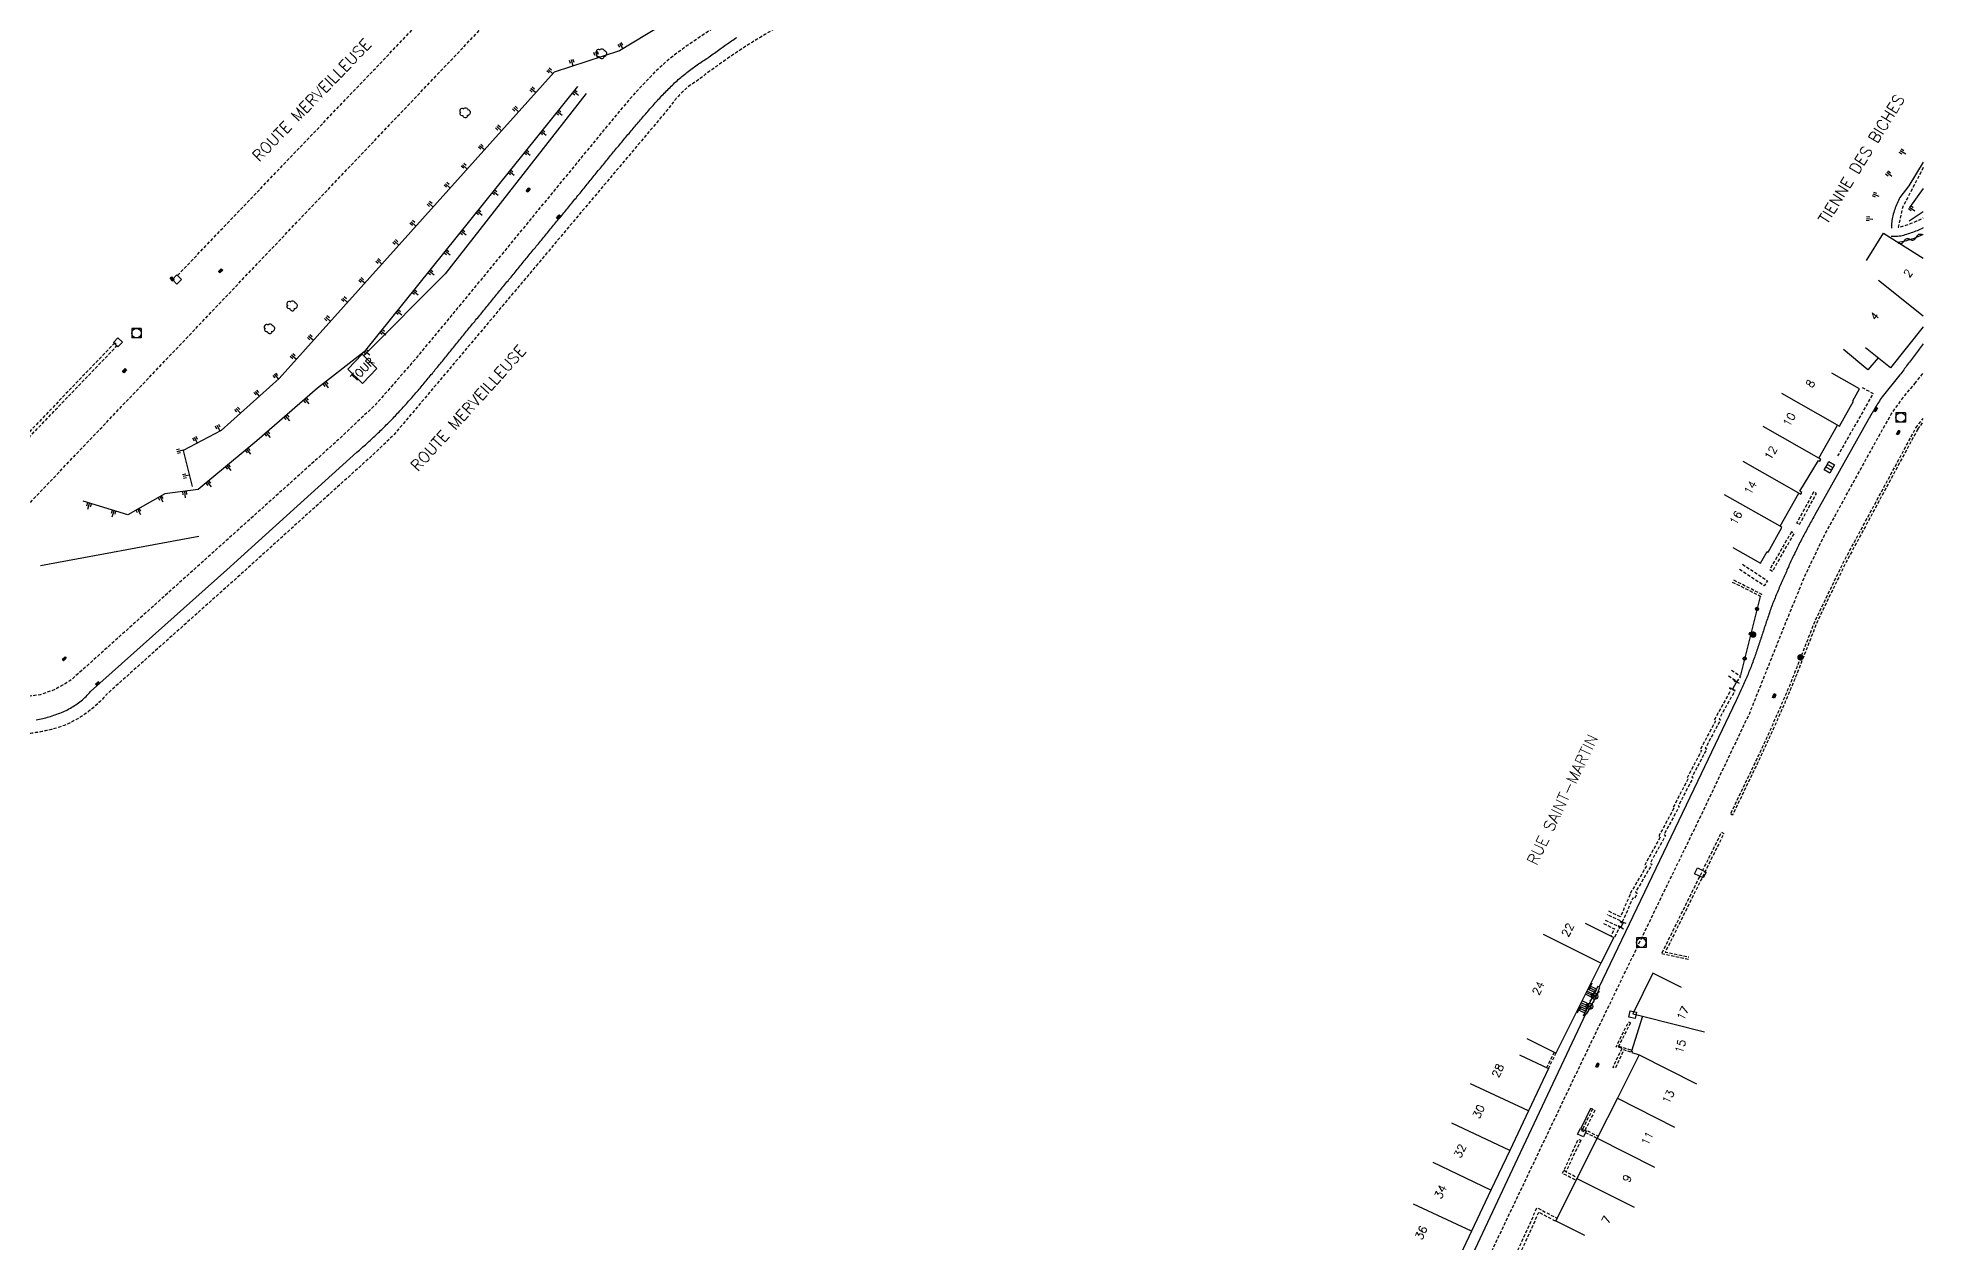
# Model space of a CAD drawing. Header units: millimetres. Extents: x 184000 to 185001, y 127000 to 128000.
# Drawn here: x 184705.5 to 185000, y 127231.1 to 127419.3 of the extents above; entities that cross this region are included whole.
import ezdxf
from ezdxf.enums import TextEntityAlignment as Align

# ---------------------------------------------------------------- set-up
doc = ezdxf.new("R2010")
doc.units = ezdxf.units.MM
doc.linetypes.add('DASHED', pattern=[0.75, 0.5, -0.25])
doc.layers.get('0').update_dxf_attribs({"linetype": 'CONTINUOUS'})
for name, color, linetype in [('W0001', 6, 'DASHED'), ('W0008', 7, 'CONTINUOUS'), ('W0017', 7, 'CONTINUOUS'), ('W0100', 7, 'CONTINUOUS'), ('W0105', 7, 'CONTINUOUS'), ('W0112', 1, 'DASHED'), ('W0211', 2, 'CONTINUOUS'), ('W0300', 7, 'CONTINUOUS'), ('W0310', 3, 'CONTINUOUS'), ('W0322', 7, 'CONTINUOUS'), ('W0400', 7, 'CONTINUOUS'), ('W0420', 7, 'CONTINUOUS'), ('W0454', 7, 'CONTINUOUS'), ('W0984', 7, 'CONTINUOUS'), ('W0989', 7, 'CONTINUOUS'), ('W0991', 7, 'CONTINUOUS'), ('W1102', 7, 'CONTINUOUS'), ('W1471', 7, 'CONTINUOUS'), ('W1473', 7, 'CONTINUOUS')]:
    doc.layers.add(name, color=color, linetype=linetype)
doc.styles.get("Standard").update_dxf_attribs({"font": 'romans.shx', "width": 0.85})

# ---------------------------------------------------------------- blocks, each defined once
blk = doc.blocks.new('t211o')
at = {"color": 0, "linetype": 'Continuous'}
for p, q in [((-0.29, 0.5), (-0.29, 0)), ((0, 1), (0, 0)), ((0.29, 0.5), (0.29, 0))]:
    blk.add_line(p, q, dxfattribs=at)
blk = doc.blocks.new('t310o')
at = {"color": 0, "linetype": 'Continuous'}
for centre, start, end in [((-0.5, 0.38), 216.8699, 323.1304), ((0.5, -0.37), 36.8699, 143.1303)]:
    blk.add_arc(centre, 0.625, start, end, dxfattribs=at)
blk = doc.blocks.new('t322o')
at = {"color": 0, "linetype": 'Continuous'}
for radius in [0.25, 0.15]:
    blk.add_circle((0, 0), radius, dxfattribs=at)
blk = doc.blocks.new('T300')
for p, q in [((-0.8, 0.51), (-0.86, 0.34)), ((-0.86, 0.34), (-0.86, 0.17)), ((-0.86, 0.17), (-0.74, 0.06)), ((-0.69, 0.63), (-0.8, 0.51)), ((-0.8, -0.06), (-0.74, 0.06)), ((-0.74, 0.06), (-0.69, 0.11)), ((-0.57, 0.69), (-0.69, 0.63)), ((-0.46, 0.69), (-0.57, 0.69)), ((-0.29, 0.63), (-0.46, 0.69)), ((-0.29, 0.63), (-0.17, 0.74)), ((-0.23, 0.57), (-0.29, 0.63)), ((-0.17, 0.74), (-0.06, 0.8)), ((-0.06, 0.8), (0.06, 0.8)), ((0.06, 0.8), (0.23, 0.74)), ((0.23, 0.74), (0.34, 0.63)), ((0.34, 0.63), (0.4, 0.51)), ((0.46, 0.46), (0.34, 0.46)), ((0.4, 0.51), (0.4, 0.46)), ((0.57, 0.4), (0.46, 0.46)), ((0.57, 0.4), (0.69, 0.29)), ((0.69, 0.29), (0.74, 0.17)), ((0.74, 0.06), (0.69, -0.17)), ((0.74, 0.17), (0.74, 0.06)), ((-0.8, -0.17), (-0.8, -0.06)), ((-0.8, -0.23), (-0.8, -0.17)), ((-0.74, -0.34), (-0.8, -0.23)), ((-0.69, -0.4), (-0.74, -0.34)), ((-0.51, -0.46), (-0.69, -0.4)), ((-0.4, -0.46), (-0.51, -0.46)), ((-0.4, -0.46), (-0.34, -0.46)), ((-0.34, -0.46), (-0.34, -0.4)), ((-0.34, -0.51), (-0.34, -0.46)), ((-0.29, -0.63), (-0.34, -0.51)), ((-0.17, -0.74), (-0.29, -0.63)), ((-0.06, -0.8), (-0.17, -0.74)), ((0.06, -0.8), (-0.06, -0.8)), ((0.17, -0.74), (0.06, -0.8)), ((0.23, -0.69), (0.17, -0.74)), ((0.29, -0.46), (0.23, -0.46)), ((0.29, -0.63), (0.23, -0.69)), ((0.46, -0.4), (0.29, -0.46)), ((0.34, -0.51), (0.29, -0.63)), ((0.34, -0.51), (0.34, -0.46)), ((0.57, -0.34), (0.46, -0.4)), ((0.63, -0.29), (0.57, -0.34)), ((0.69, -0.17), (0.63, -0.29))]:
    blk.add_line(p, q)
blk = doc.blocks.new('T400')
for p, q in [((-0.15, 0.3), (0.15, 0.3)), ((-0.15, -0.25), (-0.15, 0.3)), ((-0.15, 0.15), (0.15, 0.15)), ((-0.15, 0), (0.15, 0)), ((0.15, 0.3), (0.15, -0.25)), ((-0.15, -0.15), (0.15, -0.15)), ((-0.15, -0.25), (-0.15, -0.3)), ((-0.15, -0.3), (0.15, -0.3)), ((0.15, -0.3), (0.15, -0.25))]:
    blk.add_line(p, q)
blk = doc.blocks.new('t112o')
at = {"color": 0, "linetype": 'Continuous'}
for p, q in [((-0.5, 0.5), (0.5, 0.5)), ((-0.5, -0.5), (-0.5, 0.5)), ((0.5, 0.5), (0.5, -0.5)), ((0.5, -0.5), (-0.5, -0.5))]:
    blk.add_line(p, q, dxfattribs=at)
blk = doc.blocks.new('T420')
for p, q in [((0.75, 0.75), (-0.75, 0.75)), ((-0.75, 0.75), (-0.75, -0.75)), ((0.75, 0.75), (0.75, -0.75)), ((0.75, -0.75), (-0.75, -0.75))]:
    blk.add_line(p, q)
blk.add_ellipse((0, 0), major_axis=(-0.53, 0.53), ratio=1, start_param=3.926991, end_param=10.210176)
blk = doc.blocks.new('t105o')
for p, q in [((-0.5, 0), (0.5, 0)), ((0.5, 0), (0.2, 0.1)), ((0.5, 0), (0.2, -0.1))]:
    blk.add_line(p, q)
blk = doc.blocks.new('T1471')
at = {"color": 0, "linetype": 'Continuous', "flags": 128}
blk.add_lwpolyline([(-0.75, -0.5), (-0.75, 0.5), (0.75, 0.5), (0.75, -0.5), (-0.75, -0.5)], dxfattribs=at)
blk = doc.blocks.new('T454')
for p, q in [((-0.25, 0.25), (0.25, -0.25)), ((-0.25, -0.25), (0.25, 0.25)), ((0.75, 0.75), (0.375, 0.375)), ((-0.375, -0.375), (-0.75, -0.75))]:
    blk.add_line(p, q)
blk.add_ellipse((0, 0), major_axis=(0.354, 0.354), ratio=1, start_param=5.497787143782138, end_param=11.78097245096172)
blk = doc.blocks.new('T1473')
at = {"color": 0, "linetype": 'Continuous', "const_width": 0.5, "flags": 128}
blk.add_lwpolyline([(-0.25, 0, 1), (0.25, 0, 1)], format="xyb", close=True, dxfattribs=at)

msp = doc.modelspace()

# ---------------------------------------------------------------- linework, layer by layer
at = {"layer": 'W0001', "flags": 128}
for points in [[(184891.47, 127446.89), (184890.51, 127445.46), (184889.1, 127443.81), (184887.94, 127442.6), (184884.93, 127440.05), (184882.23, 127438.39), (184879.83, 127437.23), (184877.07, 127436.12), (184874.21, 127435.26), (184871.18, 127434.6), (184867.88, 127434.3), (184865.5, 127434.24), (184862.56, 127434.13), (184843.61, 127433.42), (184840.6, 127433.3), (184837.18, 127433.02), (184833.53, 127432.32), (184830.49, 127431.44), (184825.93, 127429.5), (184822.28, 127427.62), (184818.64, 127425.5), (184810.33, 127420.38), (184806.9, 127418.06), (184804.17, 127416.02), (184801.89, 127413.96), (184798.9, 127410.8), (184796.37, 127407.87), (184772.54, 127378.86), (184769.59, 127375.29), (184766.91, 127372.06), (184764.35, 127368.98), (184762.15, 127366.44), (184758.3, 127362.02), (184752.39, 127356.44), (184712.57, 127320.61), (184710.5, 127318.8), (184708.16, 127317.44), (184705.85, 127316.61), (184702.94, 127316.23), (184699.54, 127316.73), (184696.77, 127317.83), (184694.38, 127319.8), (184692.66, 127322.14), (184691.68, 127324.48), (184691.19, 127327.52), (184691.36, 127329.79), (184692.27, 127332.86), (184693.96, 127335.52), (184695.78, 127337.66), (184702.1, 127344.36), (184780.43, 127426.73), (184820.8, 127469.4), (184824.12, 127473.63), (184827.51, 127479.6), (184831.13, 127487.76), (184832.8, 127492.69), (184834.89, 127502.18), (184835.39, 127510.6), (184835.2, 127516.51), (184834.3, 127522.44), (184832.56, 127528.73), (184831.08, 127532.99), (184829.07, 127537.74), (184827.1, 127541.62), (184824.95, 127545.19), (184821.54, 127549.73), (184817.56, 127553.98), (184812.38, 127558.56), (184808.05, 127561.85), (184803.96, 127564.52), (184799.4, 127567.01), (184794.88, 127569.06), (184789.32, 127570.79), (184783.36, 127571.9), (184778.2, 127572.44), (184771.36, 127572.62), (184765.39, 127572.15), (184758.5, 127571.19), (184753.97, 127569.99), (184748.72, 127567.96), (184744.81, 127566.1), (184741.53, 127564.26), (184737.78, 127561.9), (184733.48, 127558.87), (184725.7, 127551.79), (184717.28, 127543.15), (184660.3, 127484.49), (184652.75, 127476.71), (184639.48, 127462.74), (184627.77, 127450.69), (184622.35, 127445.07), (184615.48, 127439.4), (184599.98, 127429.25), (184592, 127426.18), (184582.46, 127423.46), (184570.9, 127422.81), (184561.12, 127423.12), (184552.09, 127424.26), (184539.79, 127427.89), (184529.96, 127431.95), (184520.69, 127435.79), (184509.85, 127440.28), (184430.43, 127473.24)], [(185000, 127399), (184996.8, 127392.88), (184996.4, 127391.09), (184996.1, 127389.7), (184996.23, 127389.72), (184996.41, 127389.76), (184996.6, 127389.8), (184996.81, 127389.86), (184997.03, 127389.93), (184997.25, 127389.99), (184997.47, 127390.07), (184997.68, 127390.14), (184997.9, 127390.22), (184998.11, 127390.3), (184998.33, 127390.38), (184998.54, 127390.47), (184998.76, 127390.56), (184998.97, 127390.66), (184999.18, 127390.75), (184999.39, 127390.85), (184999.6, 127390.95), (184999.82, 127391.06), (185000, 127391.15)], [(184998.69, 127365.24), (185000, 127366.94)], [(184815.82, 127000), (184830.52, 127017.01), (184835.6, 127023.03), (184838.79, 127027.02), (184841.07, 127030.34), (184844.36, 127035.22), (184847.69, 127040.25), (184850.51, 127044.47), (184855.74, 127052.32), (184860.6, 127059.87), (184863.8, 127065.39), (184865.92, 127069.39), (184868.06, 127073.96), (184870.41, 127079.7), (184872.63, 127085.51), (184875.62, 127093.46), (184877.85, 127099.06), (184879.27, 127102.62), (184879.99, 127104.43), (184882.44, 127111.11), (184889.52, 127128.9), (184894.05, 127140.59), (184903.93, 127165.56), (184910.07, 127181.25), (184913.88, 127189.99), (184918.78, 127200.61), (184931.57, 127227.53), (184945.46, 127256.74), (184958.6, 127283.97), (184965.77, 127298.75), (184972.88, 127313.75), (184978.56, 127327.99), (184981.52, 127335.2), (184984.56, 127341.56), (184988.52, 127348.78), (184991.73, 127354.64), (184995, 127360.49), (184997, 127363.26), (184998.69, 127365.24)]]:
    msp.add_lwpolyline(points, dxfattribs=at)
at = {"layer": 'W0008', "flags": 128}
for points in [[(184705.24, 127312.71), (184705.49, 127312.76), (184705.74, 127312.81), (184705.99, 127312.86), (184706.24, 127312.92), (184706.49, 127312.98), (184706.73, 127313.04), (184706.98, 127313.11), (184707.22, 127313.18), (184707.47, 127313.25), (184707.72, 127313.33), (184707.96, 127313.41), (184708.2, 127313.49), (184708.45, 127313.58), (184708.69, 127313.67), (184708.93, 127313.76), (184709.18, 127313.86), (184709.42, 127313.96), (184709.65, 127314.06), (184709.89, 127314.17), (184710.12, 127314.29), (184710.34, 127314.41), (184710.57, 127314.53), (184710.79, 127314.66), (184711, 127314.79), (184711.22, 127314.93), (184711.43, 127315.07), (184711.64, 127315.22), (184711.84, 127315.37), (184712.05, 127315.52), (184712.25, 127315.68), (184712.44, 127315.84), (184712.63, 127316.01), (184712.82, 127316.18), (184713.01, 127316.36), (184713.19, 127316.54), (184713.37, 127316.73), (184713.55, 127316.92), (184713.73, 127317.11), (184735.02, 127336.16), (184755.33, 127354.53), (184755.52, 127354.69), (184755.71, 127354.86), (184755.9, 127355.02), (184756.09, 127355.19), (184756.27, 127355.35), (184756.46, 127355.52), (184756.65, 127355.69), (184756.83, 127355.85), (184757.02, 127356.02), (184757.2, 127356.19), (184757.39, 127356.36), (184757.57, 127356.53), (184757.75, 127356.7), (184757.94, 127356.87), (184758.12, 127357.04), (184758.3, 127357.21), (184758.48, 127357.38), (184758.66, 127357.56), (184758.84, 127357.73), (184759.02, 127357.9), (184759.2, 127358.08), (184759.38, 127358.25), (184759.56, 127358.42), (184759.74, 127358.6), (184759.92, 127358.78), (184760.1, 127358.96), (184760.28, 127359.14), (184760.46, 127359.32), (184760.64, 127359.5), (184760.81, 127359.68), (184760.99, 127359.87), (184761.17, 127360.05), (184761.34, 127360.23), (184761.52, 127360.42), (184761.69, 127360.61), (184761.87, 127360.79), (184762.04, 127360.98), (184762.21, 127361.17), (184762.38, 127361.36), (184762.56, 127361.54), (184762.73, 127361.73), (184762.9, 127361.92), (184763.07, 127362.11), (184763.23, 127362.3), (184763.4, 127362.48), (184763.56, 127362.67), (184763.73, 127362.86), (184763.89, 127363.04), (184764.06, 127363.23), (184764.22, 127363.42), (184764.38, 127363.61), (184764.55, 127363.8), (184764.71, 127363.98), (184764.87, 127364.17), (184765.03, 127364.36), (184765.2, 127364.55), (184765.36, 127364.74), (184765.52, 127364.93), (184765.68, 127365.12), (184765.84, 127365.31), (184766, 127365.5), (184766.16, 127365.7), (184766.32, 127365.89), (184766.47, 127366.08), (184766.63, 127366.27), (184766.79, 127366.46), (184766.95, 127366.66), (184767.11, 127366.85), (184767.26, 127367.04), (184767.42, 127367.24), (184767.57, 127367.43), (184767.73, 127367.62), (184767.89, 127367.82), (184768.05, 127368.01), (184768.2, 127368.2), (184768.36, 127368.4), (184768.52, 127368.59), (184768.68, 127368.78), (184768.83, 127368.98), (184768.99, 127369.17), (184769.15, 127369.36), (184769.31, 127369.56), (184769.46, 127369.75), (184769.62, 127369.94), (184769.78, 127370.14), (184769.94, 127370.33), (184770.09, 127370.52), (184770.25, 127370.72), (184770.41, 127370.91), (184770.57, 127371.1), (184770.72, 127371.29), (184770.88, 127371.49), (184771.04, 127371.68), (184771.2, 127371.87), (184771.35, 127372.07), (184771.51, 127372.26), (184771.67, 127372.45), (184771.83, 127372.65), (184771.98, 127372.84), (184772.14, 127373.03), (184772.3, 127373.23), (184772.46, 127373.42), (184772.61, 127373.61), (184772.77, 127373.8), (184772.93, 127374), (184773.09, 127374.19), (184773.24, 127374.38), (184773.4, 127374.58), (184773.56, 127374.77), (184773.72, 127374.96), (184773.87, 127375.16), (184774.03, 127375.35), (184774.19, 127375.54), (184774.35, 127375.73), (184774.51, 127375.93), (184774.66, 127376.12), (184774.82, 127376.31), (184774.98, 127376.51), (184775.14, 127376.7), (184775.29, 127376.89), (184775.45, 127377.08), (184775.61, 127377.28), (184775.77, 127377.47), (184775.93, 127377.66), (184776.08, 127377.86), (184776.24, 127378.05), (184776.4, 127378.24), (184776.56, 127378.43), (184776.72, 127378.63), (184776.87, 127378.82), (184777.03, 127379.01), (184777.19, 127379.2), (184777.35, 127379.4), (184777.5, 127379.59), (184777.66, 127379.78), (184777.82, 127379.98), (184777.98, 127380.17), (184778.14, 127380.36), (184778.29, 127380.55), (184778.45, 127380.75), (184778.61, 127380.94), (184778.77, 127381.13), (184778.93, 127381.32), (184779.08, 127381.52), (184779.24, 127381.71), (184779.4, 127381.9), (184779.56, 127382.1), (184779.72, 127382.29), (184779.87, 127382.48), (184780.03, 127382.67), (184780.19, 127382.87), (184780.35, 127383.06), (184780.51, 127383.25), (184780.67, 127383.44), (184780.82, 127383.64), (184780.98, 127383.83), (184781.14, 127384.02), (184781.3, 127384.21), (184781.46, 127384.41), (184781.61, 127384.6), (184781.77, 127384.79), (184781.93, 127384.98), (184782.09, 127385.18), (184782.25, 127385.37), (184782.41, 127385.56), (184782.56, 127385.75), (184782.72, 127385.95), (184782.88, 127386.14), (184783.04, 127386.33), (184783.2, 127386.52), (184783.35, 127386.72), (184783.51, 127386.91), (184783.67, 127387.1), (184783.83, 127387.29), (184783.99, 127387.49), (184784.15, 127387.68), (184784.3, 127387.87), (184784.46, 127388.06), (184784.62, 127388.26), (184784.78, 127388.45), (184784.94, 127388.64), (184785.1, 127388.83), (184785.26, 127389.02), (184785.41, 127389.22), (184785.57, 127389.41), (184785.73, 127389.6), (184785.89, 127389.79), (184786.05, 127389.99), (184786.21, 127390.18), (184786.36, 127390.37), (184786.52, 127390.56), (184786.68, 127390.76), (184786.84, 127390.95), (184787, 127391.14), (184787.16, 127391.33), (184787.32, 127391.53), (184787.48, 127391.72), (184787.64, 127391.92), (184787.8, 127392.11), (184787.96, 127392.3), (184788.12, 127392.5), (184788.27, 127392.69), (184788.43, 127392.89), (184788.59, 127393.08), (184788.75, 127393.28), (184788.91, 127393.47), (184789.07, 127393.67), (184789.23, 127393.86), (184789.39, 127394.05), (184789.55, 127394.25), (184789.7, 127394.44), (184789.86, 127394.64), (184790.02, 127394.83), (184790.18, 127395.03), (184790.34, 127395.22), (184790.5, 127395.42), (184790.66, 127395.61), (184790.81, 127395.81), (184790.97, 127396), (184791.13, 127396.2), (184791.29, 127396.39), (184791.45, 127396.59), (184791.61, 127396.78), (184791.76, 127396.98), (184791.92, 127397.17), (184792.08, 127397.37), (184792.24, 127397.56), (184792.4, 127397.76), (184792.56, 127397.95), (184792.72, 127398.15), (184792.87, 127398.34), (184793.03, 127398.54), (184793.19, 127398.73), (184793.35, 127398.93), (184793.51, 127399.12), (184793.67, 127399.32), (184793.83, 127399.51), (184793.99, 127399.71), (184794.14, 127399.9), (184794.3, 127400.09), (184794.46, 127400.29), (184794.62, 127400.48), (184794.78, 127400.68), (184794.94, 127400.87), (184795.1, 127401.07), (184795.26, 127401.26), (184795.42, 127401.45), (184795.58, 127401.65), (184795.74, 127401.84), (184795.9, 127402.03), (184796.06, 127402.23), (184796.22, 127402.42), (184796.38, 127402.62), (184796.54, 127402.81), (184796.7, 127403), (184796.86, 127403.19), (184797.02, 127403.39), (184797.18, 127403.58), (184797.34, 127403.77), (184797.51, 127403.97), (184797.67, 127404.16), (184797.83, 127404.35), (184797.99, 127404.54), (184798.15, 127404.74), (184798.31, 127404.93), (184798.48, 127405.12), (184798.64, 127405.31), (184798.8, 127405.5), (184798.96, 127405.69), (184799.13, 127405.89), (184799.29, 127406.08), (184799.45, 127406.27), (184799.62, 127406.46), (184799.78, 127406.65), (184799.94, 127406.84), (184800.11, 127407.03), (184800.27, 127407.22), (184800.44, 127407.41), (184800.6, 127407.6), (184800.77, 127407.79), (184800.93, 127407.98), (184801.1, 127408.17), (184801.26, 127408.36), (184801.43, 127408.55), (184801.59, 127408.73), (184801.76, 127408.92), (184801.93, 127409.12), (184802.1, 127409.31), (184802.28, 127409.5), (184802.45, 127409.69), (184802.62, 127409.88), (184802.8, 127410.07), (184802.98, 127410.25), (184803.15, 127410.44), (184803.33, 127410.62), (184803.51, 127410.81), (184803.69, 127410.99), (184803.88, 127411.17), (184804.06, 127411.35), (184804.24, 127411.53), (184804.42, 127411.71), (184804.6, 127411.88), (184804.78, 127412.06), (184804.96, 127412.23), (184805.15, 127412.41), (184805.33, 127412.58), (184805.52, 127412.75), (184805.71, 127412.91), (184805.9, 127413.08), (184806.09, 127413.24), (184806.29, 127413.41), (184806.49, 127413.56), (184806.68, 127413.72), (184806.88, 127413.87), (184807.08, 127414.03), (184807.28, 127414.18), (184807.48, 127414.33), (184807.68, 127414.48), (184807.88, 127414.63), (184808.08, 127414.77), (184808.29, 127414.92), (184808.49, 127415.06), (184808.7, 127415.2), (184808.91, 127415.34), (184809.11, 127415.48), (184809.32, 127415.62), (184809.53, 127415.76), (184809.74, 127415.89), (184809.96, 127416.03), (184810.17, 127416.16), (184810.37, 127416.31), (184810.57, 127416.46), (184810.77, 127416.61), (184810.98, 127416.76), (184811.18, 127416.91), (184811.38, 127417.06), (184811.58, 127417.21), (184811.79, 127417.35), (184811.99, 127417.5), (184812.2, 127417.65), (184812.4, 127417.79), (184812.61, 127417.94), (184812.81, 127418.08), (184813.02, 127418.22), (184813.22, 127418.37), (184813.43, 127418.51), (184813.63, 127418.65), (184813.84, 127418.79), (184814.05, 127418.93), (184814.26, 127419.08), (184814.46, 127419.21), (184814.67, 127419.35)], [(184995, 127388.31), (184995.25, 127388.29), (184995.49, 127388.28), (184995.74, 127388.29), (184995.98, 127388.3), (184996.23, 127388.33), (184996.47, 127388.36), (184996.71, 127388.41), (184996.95, 127388.47), (184997.19, 127388.54), (184997.43, 127388.61), (184997.67, 127388.68), (184997.91, 127388.76), (184998.15, 127388.84), (184998.38, 127388.93), (184998.61, 127389.02), (184998.84, 127389.11), (184999.07, 127389.2), (184999.3, 127389.3), (184999.53, 127389.4), (184999.75, 127389.5), (184999.98, 127389.61), (185000, 127389.62)], [(185000, 127371.48), (184999.99, 127371.47), (184999.84, 127371.26), (184999.68, 127371.06), (184999.53, 127370.86), (184999.38, 127370.65), (184999.23, 127370.45), (184999.07, 127370.25), (184998.92, 127370.05), (184998.77, 127369.84), (184998.62, 127369.64), (184998.47, 127369.44), (184998.31, 127369.23), (184998.16, 127369.03), (184998.01, 127368.83), (184997.86, 127368.62), (184997.7, 127368.42), (184997.55, 127368.22), (184997.4, 127368.02), (184997.25, 127367.81), (184997.09, 127367.61), (184996.94, 127367.41), (184996.79, 127367.21), (184996.64, 127367), (184996.48, 127366.8), (184996.33, 127366.6)], [(184996.33, 127366.6), (184993.57, 127363.17), (184993.43, 127362.95), (184993.29, 127362.74), (184993.15, 127362.52), (184993.01, 127362.31), (184992.87, 127362.09), (184992.74, 127361.88), (184992.6, 127361.66), (184992.47, 127361.44), (184992.33, 127361.22), (184992.2, 127361.01), (184992.07, 127360.79), (184991.94, 127360.57), (184991.81, 127360.35), (184991.68, 127360.12), (184991.56, 127359.9), (184991.43, 127359.68), (184983.02, 127344.63), (184982.9, 127344.41), (184982.77, 127344.19), (184982.65, 127343.97), (184982.53, 127343.75), (184982.4, 127343.53), (184982.28, 127343.31), (184982.16, 127343.09), (184982.04, 127342.87), (184981.92, 127342.65), (184981.8, 127342.43), (184981.68, 127342.21), (184981.56, 127341.98), (184981.44, 127341.76), (184981.32, 127341.54), (184981.21, 127341.31), (184981.09, 127341.09), (184980.97, 127340.87), (184980.86, 127340.64), (184980.74, 127340.42), (184980.63, 127340.19), (184980.52, 127339.97), (184980.4, 127339.74), (184980.29, 127339.51), (184980.18, 127339.29), (184980.07, 127339.06), (184979.96, 127338.84), (184979.86, 127338.61), (184979.75, 127338.39), (184979.64, 127338.16), (184979.54, 127337.93), (184979.43, 127337.71), (184979.33, 127337.48), (184979.22, 127337.25), (184979.12, 127337.02), (184979.02, 127336.8), (184978.92, 127336.57), (184978.81, 127336.34), (184978.71, 127336.11), (184978.61, 127335.88), (184978.51, 127335.65), (184978.41, 127335.42), (184978.31, 127335.2), (184978.21, 127334.97), (184978.11, 127334.74), (184978.01, 127334.51), (184977.91, 127334.28), (184977.81, 127334.05), (184977.71, 127333.82), (184977.61, 127333.59), (184977.51, 127333.37), (184977.41, 127333.14), (184977.32, 127332.91), (184977.22, 127332.68), (184977.12, 127332.45), (184977.03, 127332.22), (184976.93, 127331.99), (184976.84, 127331.76), (184976.74, 127331.52), (184976.65, 127331.29), (184976.56, 127331.06), (184976.47, 127330.83), (184976.38, 127330.6), (184976.29, 127330.36), (184976.21, 127330.13), (184976.12, 127329.9), (184976.04, 127329.66), (184975.96, 127329.43), (184975.88, 127329.19), (184975.8, 127328.96), (184975.72, 127328.72), (184975.64, 127328.49), (184975.56, 127328.25), (184975.48, 127328.02), (184975.41, 127327.78), (184975.33, 127327.55), (184975.25, 127327.31), (184975.17, 127327.08), (184975.09, 127326.84), (184975.02, 127326.61), (184974.94, 127326.37), (184974.86, 127326.14), (184974.78, 127325.91), (184974.71, 127325.68), (184974.63, 127325.44), (184974.55, 127325.21), (184974.48, 127324.98), (184974.4, 127324.74), (184974.32, 127324.51), (184974.25, 127324.28), (184974.17, 127324.04), (184974.09, 127323.81), (184974.01, 127323.58), (184973.94, 127323.35), (184973.86, 127323.12), (184973.78, 127322.88), (184973.69, 127322.65), (184973.61, 127322.42), (184973.52, 127322.18), (184973.44, 127321.95), (184973.35, 127321.71), (184973.27, 127321.48), (184973.18, 127321.25), (184973.09, 127321.01), (184973, 127320.78), (184972.91, 127320.55), (184972.82, 127320.32), (184972.72, 127320.09), (184972.63, 127319.86), (184972.53, 127319.62), (184972.43, 127319.39), (184972.34, 127319.16), (184972.24, 127318.93), (184972.13, 127318.7), (184972.03, 127318.47), (184971.93, 127318.24), (184971.83, 127318.01), (184971.73, 127317.78), (184971.62, 127317.55), (184971.52, 127317.32), (184971.41, 127317.09), (184971.3, 127316.86), (184971.2, 127316.63), (184971.09, 127316.41), (184970.98, 127316.18), (184970.87, 127315.95), (184970.76, 127315.73), (184964.75, 127303.05), (184949.31, 127270.88), (184949.41, 127270.8), (184948.87, 127269.43), (184948.04, 127267.83), (184947.36, 127266.69), (184947.26, 127266.73), (184936.21, 127243.27), (184915.92, 127200.05)]]:
    msp.add_lwpolyline(points, dxfattribs=at)
at = {"layer": 'W0017', "flags": 128}
msp.add_lwpolyline([(184948.36, 127251.84), (184948, 127251.98), (184946.49, 127248.82), (184946.79, 127248.7)], dxfattribs=at)
at = {"layer": 'W0100', "flags": 128}
for points in [[(184991.14, 127384.49), (184993.79, 127388.74), (185000, 127384.86)], [(185000, 127374.12), (184994.9, 127367.71), (184990.99, 127370.82)], [(184992.94, 127369.27), (184991.35, 127367.38), (184987.52, 127370.59)], [(184970.24, 127339.66), (184974.59, 127337.2), (184975.61, 127339), (184975.75, 127338.92), (184977.93, 127342.77), (184977.63, 127342.95), (184980.57, 127348.13), (184980.88, 127347.95), (184981.03, 127348.25), (184980.73, 127348.43), (184983.61, 127353.24), (184983.82, 127353.13), (184983.99, 127353.41), (184983.67, 127353.59), (184986.62, 127358.77), (184986.93, 127358.61), (184989.11, 127362.49), (184989, 127362.56), (184990.06, 127364.44), (184985.7, 127366.9)], [(184970.84, 127318.62), (184970.19, 127317.49)], [(184947.19, 127280.94), (184951.66, 127278.69), (184949.63, 127274.66), (184942.61, 127260.62), (184938.14, 127262.85)], [(184953.14, 127281.02), (184952.76, 127280.24)], [(184962.24, 127270.89), (184957.76, 127273.11), (184954.62, 127266.78), (184956.13, 127266.4), (184954.44, 127260.91), (184954.53, 127260.86), (184954.49, 127260.7), (184955.63, 127260.33), (184952.21, 127253.57), (184949.06, 127247.33), (184945.9, 127241.05), (184942.59, 127234.42), (184947.07, 127232.19)], [(184946.01, 127267.42), (184947.13, 127266.9), (184948.96, 127270.62), (184947.88, 127271.16)], [(184947.51, 127267.71), (184946.41, 127268.22)], [(184947.63, 127267.97), (184946.54, 127268.47)], [(184947.77, 127268.28), (184946.69, 127268.77)], [(184948.3, 127269.3), (184947.22, 127269.84)], [(184948.43, 127269.55), (184947.35, 127270.09)], [(184948.54, 127269.79), (184947.46, 127270.32)], [(184948.68, 127270.07), (184947.61, 127270.61)], [(184948.82, 127270.34), (184947.74, 127270.87)], [(184947.26, 127267.18), (184946.15, 127267.7)], [(184947.37, 127267.43), (184946.27, 127267.94)], [(184936.91, 127260.35), (184941.44, 127258.23), (184938.33, 127251.6), (184935.43, 127245.42), (184932.43, 127239.18), (184929.41, 127232.77), (184926.39, 127226.37), (184923.63, 127220.35), (184920.64, 127213.91), (184917.66, 127207.5), (184914.56, 127201.04), (184908.73, 127188.28), (184905.67, 127182.03), (184902.61, 127175.52), (184899.85, 127169.4), (184896.88, 127161.62), (184891.74, 127148.83), (184886.58, 127135.69), (184878.52, 127115.39), (184875.55, 127107.99), (184870.91, 127109.85)]]:
    msp.add_lwpolyline(points, dxfattribs=at)
msp.add_lwpolyline([(184758.46, 127367.61), (184756.18, 127365.28), (184753.93, 127367.51), (184756.14, 127369.84)], close=True, dxfattribs=at)
at = {"layer": 'W0112', "flags": 128}
for points in [[(184727.31, 127382.15), (184817.49, 127476.59)], [(184872.99, 127429.31), (184872.77, 127429.27), (184872.51, 127429.24), (184872.25, 127429.2), (184871.99, 127429.16), (184871.73, 127429.13), (184871.46, 127429.1), (184871.2, 127429.07), (184870.94, 127429.04), (184870.68, 127429.02), (184870.42, 127429), (184870.15, 127428.97), (184869.89, 127428.95), (184869.63, 127428.94), (184869.36, 127428.92), (184869.1, 127428.9), (184868.83, 127428.89), (184841.9, 127427.88), (184840.52, 127427.86), (184840.28, 127427.86), (184840.03, 127427.85), (184839.79, 127427.85), (184839.55, 127427.84), (184839.31, 127427.83), (184839.07, 127427.81), (184838.83, 127427.8), (184838.59, 127427.78), (184838.35, 127427.76), (184838.11, 127427.74), (184837.87, 127427.72), (184837.63, 127427.7), (184837.39, 127427.67), (184837.15, 127427.64), (184836.91, 127427.61), (184836.67, 127427.58), (184836.43, 127427.55), (184836.18, 127427.51), (184835.92, 127427.48), (184835.68, 127427.44), (184835.43, 127427.4), (184835.19, 127427.35), (184834.95, 127427.3), (184834.71, 127427.24), (184834.48, 127427.18), (184834.25, 127427.1), (184834.02, 127427.02), (184833.79, 127426.93), (184833.56, 127426.84), (184833.33, 127426.75), (184833.09, 127426.66), (184832.86, 127426.57), (184832.63, 127426.48), (184832.4, 127426.38), (184832.16, 127426.29), (184831.93, 127426.19), (184831.7, 127426.1), (184831.47, 127426), (184831.24, 127425.91), (184831.01, 127425.81), (184830.78, 127425.71), (184830.55, 127425.62), (184830.32, 127425.52), (184830.09, 127425.42), (184829.86, 127425.32), (184829.64, 127425.22), (184829.41, 127425.12), (184829.18, 127425.02), (184828.95, 127424.92), (184828.72, 127424.82), (184828.5, 127424.71), (184828.27, 127424.61), (184828.05, 127424.51), (184827.82, 127424.4), (184827.59, 127424.3), (184827.37, 127424.19), (184827.14, 127424.09), (184826.92, 127423.98), (184826.69, 127423.87), (184826.47, 127423.77), (184826.25, 127423.66), (184826.02, 127423.55), (184825.8, 127423.44), (184825.58, 127423.33), (184825.36, 127423.22), (184825.13, 127423.11), (184824.91, 127423), (184824.69, 127422.89), (184824.47, 127422.77), (184824.25, 127422.66), (184824.03, 127422.55), (184823.81, 127422.43), (184823.59, 127422.32), (184823.37, 127422.2), (184823.15, 127422.09), (184822.93, 127421.97), (184822.71, 127421.86), (184822.49, 127421.74), (184822.27, 127421.62), (184822.06, 127421.5), (184821.84, 127421.38), (184821.62, 127421.26), (184821.4, 127421.14), (184821.19, 127421.02), (184820.97, 127420.9), (184820.76, 127420.78), (184820.54, 127420.66), (184820.32, 127420.54), (184820.11, 127420.41), (184819.89, 127420.29), (184819.68, 127420.16), (184819.47, 127420.04), (184819.25, 127419.91), (184819.04, 127419.79), (184818.83, 127419.66), (184818.61, 127419.53), (184818.4, 127419.41), (184818.19, 127419.28), (184817.98, 127419.15), (184817.76, 127419.02), (184817.55, 127418.89), (184817.34, 127418.76), (184817.13, 127418.63), (184816.92, 127418.5), (184816.71, 127418.36), (184816.5, 127418.23), (184816.29, 127418.1), (184816.08, 127417.97), (184815.87, 127417.83), (184815.67, 127417.7), (184815.46, 127417.56), (184815.25, 127417.42), (184815.04, 127417.29), (184814.83, 127417.15), (184814.63, 127417.01), (184814.42, 127416.88), (184814.21, 127416.74), (184814.01, 127416.6), (184813.8, 127416.46), (184813.6, 127416.32), (184813.39, 127416.18), (184813.19, 127416.04), (184812.98, 127415.89), (184812.78, 127415.75), (184812.57, 127415.61), (184812.37, 127415.46), (184812.17, 127415.32), (184811.96, 127415.18), (184811.76, 127415.03), (184811.56, 127414.88), (184811.36, 127414.74), (184811.16, 127414.59), (184810.95, 127414.44), (184810.75, 127414.3), (184810.55, 127414.15), (184810.35, 127414), (184810.15, 127413.85), (184809.95, 127413.7), (184809.75, 127413.55), (184809.55, 127413.4), (184809.35, 127413.24), (184809.16, 127413.09), (184808.96, 127412.94), (184808.76, 127412.79), (184808.54, 127412.61), (184808.3, 127412.47), (184808.1, 127412.35), (184807.9, 127412.22), (184807.71, 127412.09), (184807.52, 127411.95), (184807.33, 127411.81), (184807.14, 127411.67), (184806.95, 127411.52), (184806.77, 127411.37), (184806.59, 127411.21), (184806.41, 127411.05), (184806.23, 127410.88), (184806.05, 127410.71), (184805.88, 127410.54), (184805.71, 127410.37), (184805.55, 127410.19), (184805.38, 127410.01), (184805.22, 127409.83), (184805.07, 127409.65), (184803.63, 127407.8), (184761.11, 127357.24), (184757.53, 127353.85), (184736.41, 127334.74), (184716.25, 127316.71), (184716.1, 127316.54), (184715.93, 127316.34), (184715.75, 127316.15), (184715.58, 127315.95), (184715.39, 127315.76), (184715.21, 127315.58), (184715.02, 127315.39), (184714.84, 127315.21), (184714.65, 127315.04), (184714.45, 127314.86), (184714.26, 127314.69), (184714.06, 127314.53), (184713.86, 127314.36), (184713.65, 127314.2), (184713.45, 127314.04), (184713.24, 127313.88), (184713.03, 127313.73), (184712.82, 127313.58), (184712.6, 127313.44), (184712.38, 127313.29), (184712.16, 127313.15), (184711.94, 127313.02), (184711.71, 127312.88), (184711.49, 127312.75), (184711.26, 127312.63), (184711.02, 127312.5), (184710.79, 127312.38), (184710.55, 127312.26), (184710.31, 127312.15), (184710.08, 127312.04), (184709.84, 127311.94), (184709.59, 127311.84), (184709.35, 127311.75), (184709.11, 127311.66), (184708.87, 127311.57), (184708.62, 127311.49), (184708.38, 127311.41), (184708.13, 127311.34), (184707.88, 127311.27), (184707.63, 127311.2), (184707.39, 127311.14), (184707.14, 127311.08), (184706.89, 127311.02), (184706.64, 127310.97), (184706.39, 127310.92), (184706.14, 127310.87), (184705.88, 127310.82), (184705.63, 127310.78), (184705.38, 127310.74), (184705.13, 127310.7), (184704.88, 127310.66), (184704.62, 127310.62), (184704.37, 127310.59), (184704.11, 127310.56), (184703.84, 127310.53), (184703.56, 127310.52), (184703.29, 127310.51), (184703.02, 127310.52), (184702.75, 127310.53), (184702.49, 127310.55), (184702.23, 127310.56), (184701.97, 127310.58), (184701.72, 127310.6), (184701.47, 127310.61), (184701.22, 127310.63), (184700.95, 127310.64), (184700.67, 127310.65), (184700.4, 127310.66), (184700.12, 127310.67)], [(184990.43, 127364.66), (184992.16, 127363.7), (184986.62, 127353.95)], [(184998.86, 127358.35), (185000, 127359.81)], [(184999.13, 127358.13), (185000, 127359.24)], [(184971.75, 127337.01), (184975.66, 127334.45), (184975.14, 127333.66), (184971.23, 127336.22)], [(184970.17, 127334.24), (184974.64, 127332), (184974.8, 127332.3), (184970.33, 127334.55)], [(184970.02, 127320.46), (184971.44, 127319.55), (184970.88, 127318.69), (184969.47, 127319.61)], [(184970.22, 127317.45), (184970.55, 127317.22), (184968.11, 127312.85), (184968.32, 127312.72), (184965.95, 127308.26), (184966.17, 127308.14), (184963.85, 127303.76), (184964.01, 127303.65), (184961.72, 127299.23), (184961.86, 127299.15), (184959.5, 127294.78), (184959.73, 127294.62), (184957.32, 127290.27), (184957.61, 127290.13), (184955.05, 127285.78), (184955.31, 127285.63), (184954.89, 127284.73), (184954.63, 127284.83), (184952.98, 127281.14), (184950.6, 127282.26)], [(184969.77, 127317.06), (184967.31, 127312.64), (184967.53, 127312.5), (184965.13, 127308.01), (184965.36, 127307.89), (184963.06, 127303.56), (184963.23, 127303.45), (184960.92, 127299.01), (184961.06, 127298.93), (184958.71, 127294.59), (184958.94, 127294.43), (184956.48, 127290), (184956.76, 127289.86), (184954.22, 127285.57), (184954.28, 127285.53), (184952.68, 127281.94), (184950.85, 127282.8)], [(184963.32, 127275.26), (184959.12, 127276.12), (184968.5, 127295.14), (184968.86, 127294.96), (184959.7, 127276.41), (184963.4, 127275.65)], [(184950.07, 127280.87), (184951.77, 127280.05), (184951.16, 127278.87)], [(184950.33, 127281.41), (184952.58, 127280.32), (184951.69, 127278.6)], [(184942.35, 127260.75), (184941.18, 127258.4)], [(184942.61, 127260.62), (184941.45, 127258.27)]]:
    msp.add_lwpolyline(points, dxfattribs=at)
for points in [[(184717.49, 127371.62), (184696.06, 127349.25), (184697.22, 127348.03), (184696.32, 127347.08), (184693.09, 127350.12), (184692.7, 127349.71), (184696.35, 127346.28), (184697.99, 127348.04), (184696.84, 127349.25), (184717.9, 127371.23)], [(184982.87, 127348.31), (184980.22, 127343.48), (184980.67, 127343.23), (184983.31, 127348.07)], [(184979.39, 127342.06), (184976.02, 127336.2), (184976.46, 127335.95), (184979.83, 127341.81)], [(184954.25, 127265.35), (184952.29, 127261.47), (184952.01, 127261.61), (184953.96, 127265.49)], [(184954.34, 127260.77), (184953.2, 127261.11), (184951.86, 127258.24), (184951.55, 127258.39), (184953.01, 127261.52), (184954.44, 127261.1)], [(184952.44, 127261.68), (184952.97, 127261.51), (184952.93, 127261.37), (184952.4, 127261.54)], [(184948.7, 127251.66), (184947.2, 127248.64), (184949.21, 127247.63), (184949.04, 127247.29), (184946.68, 127248.47), (184948.35, 127251.84)], [(184946.49, 127247), (184944.22, 127242.11), (184943.86, 127242.27), (184946.14, 127247.16)], [(184943.86, 127242.27), (184945.97, 127241.18), (184945.74, 127240.74), (184943.64, 127241.83)], [(184942.55, 127234.35), (184939.92, 127235.75), (184934.49, 127223.66), (184934.02, 127223.87), (184939.67, 127236.46), (184942.79, 127234.81)]]:
    msp.add_lwpolyline(points, close=True, dxfattribs=at)
msp.add_lwpolyline([(184999.13, 127358.13), (184987.97, 127337.4), (184983.47, 127328.14), (184980.6, 127320.8), (184980.51, 127320.57), (184980.42, 127320.34), (184980.33, 127320.11), (184980.24, 127319.88), (184980.15, 127319.65), (184980.05, 127319.43), (184979.96, 127319.2), (184979.87, 127318.97), (184979.78, 127318.74), (184979.68, 127318.51), (184979.59, 127318.28), (184979.5, 127318.05), (184979.4, 127317.82), (184979.31, 127317.6), (184979.21, 127317.37), (184979.12, 127317.14), (184979.02, 127316.91), (184978.93, 127316.69), (184978.83, 127316.46), (184978.73, 127316.23), (184978.64, 127316), (184978.54, 127315.78), (184978.44, 127315.55), (184978.35, 127315.32), (184978.25, 127315.1), (184978.15, 127314.87, -0.000209), (184978.15, 127314.87), (184978.05, 127314.64, -0.000209), (184978.05, 127314.64), (184977.95, 127314.41, -0.000209), (184977.95, 127314.41), (184977.85, 127314.18, -0.000209), (184977.85, 127314.18), (184977.75, 127313.96, -0.000209), (184977.75, 127313.96), (184977.65, 127313.73, -0.000209), (184977.65, 127313.73), (184977.55, 127313.5, -0.000209), (184977.55, 127313.5), (184977.45, 127313.27, -0.000209), (184977.45, 127313.27), (184977.35, 127313.04, -0.000209), (184977.35, 127313.04), (184977.25, 127312.82, -0.000209), (184977.25, 127312.82), (184977.15, 127312.59, -0.000209), (184977.15, 127312.59), (184977.05, 127312.36, -0.000209), (184977.05, 127312.36), (184976.95, 127312.14, -0.000209), (184976.95, 127312.14), (184976.84, 127311.91, -0.000209), (184976.84, 127311.91), (184976.74, 127311.68, -0.000209), (184976.74, 127311.68), (184976.64, 127311.45, -0.000209), (184976.64, 127311.45), (184976.54, 127311.23, -0.000209), (184976.54, 127311.23), (184976.44, 127311, -0.000209), (184976.44, 127311), (184976.33, 127310.77, -0.000209), (184976.33, 127310.77), (184976.23, 127310.55, -0.000209), (184976.23, 127310.55), (184976.13, 127310.32, -0.000209), (184976.13, 127310.32), (184976.03, 127310.09, -0.000209), (184976.03, 127310.09), (184975.92, 127309.87, -0.000209), (184975.92, 127309.87), (184975.82, 127309.64, -0.000209), (184975.82, 127309.64), (184975.72, 127309.42, -0.000209), (184975.71, 127309.42), (184975.61, 127309.19, -0.000209), (184975.61, 127309.19), (184975.51, 127308.96, -0.000209), (184975.51, 127308.96), (184975.4, 127308.74, -0.000209), (184975.4, 127308.74), (184975.3, 127308.51, -0.000209), (184975.3, 127308.51), (184975.19, 127308.29, -0.000209), (184975.19, 127308.29), (184975.09, 127308.06, -0.000209), (184975.09, 127308.06), (184974.98, 127307.84, -0.000209), (184974.98, 127307.83), (184974.88, 127307.61, -0.000209), (184974.88, 127307.61), (184974.77, 127307.38, -0.000209), (184974.77, 127307.38), (184974.67, 127307.16, -0.000209), (184974.67, 127307.16), (184974.56, 127306.93, -0.000209), (184974.56, 127306.93), (184974.46, 127306.71, -0.000209), (184974.46, 127306.71), (184974.35, 127306.48, -0.000209), (184974.35, 127306.48), (184974.25, 127306.26, -0.000209), (184974.25, 127306.26), (184974.14, 127306.03, -0.000209), (184974.14, 127306.03), (184974.03, 127305.81, -0.000209), (184974.03, 127305.81), (184973.93, 127305.58, -0.000209), (184973.93, 127305.58), (184973.82, 127305.36, -0.000209), (184973.82, 127305.36), (184973.71, 127305.13), (184970.2, 127297.82), (184969.88, 127297.97), (184973.4, 127305.28), (184973.51, 127305.51), (184973.61, 127305.73), (184973.72, 127305.96), (184973.83, 127306.18), (184973.93, 127306.41), (184974.04, 127306.63), (184974.15, 127306.86), (184974.25, 127307.08), (184974.36, 127307.31), (184974.46, 127307.53), (184974.57, 127307.76), (184974.67, 127307.98), (184974.78, 127308.21), (184974.88, 127308.43), (184974.99, 127308.66), (184975.09, 127308.88), (184975.19, 127309.11), (184975.3, 127309.33), (184975.4, 127309.56), (184975.5, 127309.79), (184975.61, 127310.01), (184975.71, 127310.24), (184975.81, 127310.46), (184975.92, 127310.69), (184976.02, 127310.92), (184976.12, 127311.14), (184976.22, 127311.37), (184976.33, 127311.6), (184976.43, 127311.82), (184976.53, 127312.05), (184976.63, 127312.28), (184976.73, 127312.5), (184976.83, 127312.73), (184976.93, 127312.96), (184977.03, 127313.18), (184977.13, 127313.41), (184977.23, 127313.64), (184977.33, 127313.87), (184977.43, 127314.09), (184977.53, 127314.32), (184977.63, 127314.55), (184977.73, 127314.78), (184977.83, 127315), (184977.93, 127315.23), (184978.03, 127315.46), (184978.13, 127315.69), (184978.22, 127315.91), (184978.32, 127316.14), (184978.42, 127316.37), (184978.51, 127316.59), (184978.61, 127316.82), (184978.7, 127317.05), (184978.8, 127317.27), (184978.89, 127317.5), (184978.99, 127317.73), (184979.08, 127317.96), (184979.18, 127318.18), (184979.27, 127318.41), (184979.36, 127318.64), (184979.46, 127318.87), (184979.55, 127319.1), (184979.64, 127319.33), (184979.73, 127319.55), (184979.83, 127319.78), (184979.92, 127320.01), (184980.01, 127320.24), (184980.1, 127320.47), (184980.19, 127320.7), (184980.28, 127320.93), (184983.15, 127328.28), (184987.66, 127337.56), (184998.86, 127358.35)], format="xyb", dxfattribs=at)
at = {"layer": 'W0211', "flags": 128}
for points in [[(184835.03, 127437.57), (184818.8, 127434.19), (184815.71, 127429.04), (184796.36, 127417.23), (184786.14, 127413.91), (184743.18, 127366.03), (184734.1, 127357.91), (184728.21, 127354.77), (184729.57, 127349.18)], [(184789.77, 127411.66), (184756.47, 127370.21), (184749.17, 127364.51), (184739.69, 127356.32), (184730.54, 127348.68), (184725.31, 127348), (184719.53, 127344.74), (184712.57, 127346.87)], [(184791.16, 127410.57), (184769.12, 127382.38), (184756.47, 127369.71)], [(185000, 127399.84), (184997.76, 127396.15), (184996.34, 127394.33), (184996.22, 127394.1), (184996.11, 127393.88), (184996, 127393.65), (184995.9, 127393.41), (184995.8, 127393.18), (184995.71, 127392.94), (184995.62, 127392.71), (184995.54, 127392.47), (184995.46, 127392.23), (184995.39, 127391.98), (184995.32, 127391.74), (184995.26, 127391.49), (184995.2, 127391.24), (184995.15, 127391), (184995.11, 127390.75), (184995.08, 127390.51), (184995.06, 127390.26), (184995.05, 127390.01), (184995.04, 127389.77), (184995.05, 127389.52)], [(185000, 127395.72), (184997.85, 127392.76)], [(184997.8, 127390.68), (185000, 127392.13)], [(184705.89, 127336.83), (184730.63, 127341.41)]]:
    msp.add_lwpolyline(points, dxfattribs=at)
at = {"layer": 'W0310', "flags": 128}
msp.add_lwpolyline([(184996, 127387.36), (184996.06, 127387.36), (184996.35, 127387.39), (184996.63, 127387.43), (184996.91, 127387.49), (184997.19, 127387.56), (184997.45, 127387.63), (184997.71, 127387.7), (184997.96, 127387.78), (184998.21, 127387.87), (184998.46, 127387.95), (184998.71, 127388.04), (184998.95, 127388.14), (184999.2, 127388.23), (184999.44, 127388.33), (184999.68, 127388.43), (184999.91, 127388.54), (185000, 127388.58)], dxfattribs=at)
at = {"layer": 'W0322', "flags": 128}
msp.add_lwpolyline([(184974.52, 127331.98), (184971.45, 127319.71)], dxfattribs=at)
at = {"layer": 'W1102', "flags": 128}
for points in [[(185000, 127375.81), (184993, 127381.38)], [(184986.62, 127358.77), (184977.93, 127363.72)], [(184983.67, 127353.59), (184974.98, 127358.54)], [(184980.57, 127348.13), (184971.88, 127353.07)], [(184977.63, 127342.95), (184968.93, 127347.89)], [(184949.63, 127274.66), (184940.7, 127279.15)], [(184956.13, 127266.4), (184965.83, 127263.96)], [(184955.63, 127260.33), (184964.55, 127255.83)], [(184938.33, 127251.6), (184929.28, 127255.84)], [(184952.21, 127253.57), (184961.14, 127249.06)], [(184935.43, 127245.42), (184926.38, 127249.68)], [(184949.06, 127247.33), (184957.99, 127242.82)], [(184932.43, 127239.18), (184923.42, 127243.51)], [(184945.9, 127241.05), (184954.83, 127236.55)], [(184929.41, 127232.77), (184920.36, 127237.04)]]:
    msp.add_lwpolyline(points, dxfattribs=at)

# ---------------------------------------------------------------- block references
at = {"layer": 'W0105'}
for p, rotation in [((184970.84, 127318.62), 153.3688526146186), ((184970.19, 127317.49), 153.2710134987335), ((184952.76, 127280.24), 147.314867974792), ((184953.14, 127281.02), 160.7912236252232), ((184948.03, 127271.08), 243.9326365813891), ((184948.96, 127270.62), 243.7156487885834), ((184946.2, 127267.33), 59.77330959184309), ((184947.13, 127266.9), 66.14461199560316)]:
    msp.add_blockref('t105o', p, dxfattribs=dict(at, rotation=rotation))
at = {"layer": 'W0112'}
for p, rotation in [((184727.21, 127381.52), 314.9164057007391), ((184718, 127371.7), 315.4017749108831), ((184985.21, 127351.95), 61.05682006821), ((184985.45, 127352.38), 241.0568200657817), ((184954.61, 127266.62), 169.5700529552513), ((184946.68, 127248.18), 154.0996065360204)]:
    msp.add_blockref('t112o', p, dxfattribs=dict(at, rotation=rotation))
at = {"layer": 'W0211'}
for p, rotation in [((184796.38, 127418.41), 211.3927414510616), ((184788.82, 127415.83), 197.9994608787922), ((184792.63, 127417.07), 197.9994608787922), ((184785.18, 127414.34), 228.1021291495612), ((184782.51, 127411.36), 228.1021291495612), ((184789.14, 127410.88), 231.2218169242547), ((184779.84, 127408.38), 228.1021291495612), ((184786.63, 127407.76), 231.2218169242547), ((184777.17, 127405.41), 228.1021291495612), ((184784.13, 127404.64), 231.2218169242547), ((184774.5, 127402.43), 228.1021291495612), ((184781.62, 127401.52), 231.2218169242547), ((184996.4, 127401.62), 238.7013828412965), ((184771.83, 127399.45), 228.1021291495612), ((184779.12, 127398.4), 231.2218169242547), ((184994.3, 127398.22), 232.0791046888469), ((184769.16, 127396.47), 228.1021291495612), ((184776.61, 127395.28), 231.2218169242547), ((184992.17, 127394.86), 247.3814233948461), ((184766.49, 127393.5), 228.1021291495612), ((184774.11, 127392.17), 231.2218169242547), ((184997.86, 127392.78), 233.9994794055451), ((184763.81, 127390.52), 228.1021291495612), ((184771.6, 127389.05), 231.2218169242547), ((184991.11, 127391.02), 262.8512120884247), ((184761.14, 127387.54), 228.1021291495612), ((184769.1, 127385.93), 231.2218169242547), ((184758.47, 127384.57), 228.1021291495612), ((184766.59, 127382.81), 231.2218169242547), ((184755.8, 127381.59), 228.1021291495612), ((184753.13, 127378.61), 228.1021291495612), ((184764.09, 127379.69), 231.2218169242547), ((184750.46, 127375.63), 228.1021291495612), ((184761.58, 127376.57), 231.2218169242547), ((184747.79, 127372.66), 228.1021291495612), ((184759.08, 127373.46), 231.2218169242547), ((184745.12, 127369.68), 228.1021291495612), ((184756.57, 127370.34), 231.2218169242547), ((184742.44, 127366.71), 221.7767165938691), ((184750.29, 127365.39), 217.9751944558171), ((184739.46, 127364.04), 221.7767165938691), ((184747.22, 127362.83), 220.8189289320269), ((184736.47, 127361.38), 221.7767165938691), ((184744.19, 127360.21), 220.8189289320269), ((184729.96, 127356.84), 208.0548841620323), ((184733.49, 127358.72), 208.0548841620323), ((184741.17, 127357.6), 220.8189289320269), ((184727.22, 127354.6), 283.7010392147807), ((184738.12, 127355.01), 219.8745155276862), ((184728.17, 127350.71), 283.7010392147807), ((184735.05, 127352.44), 219.8745155276862), ((184724.57, 127347.58), 209.4087476083936), ((184728.43, 127348.4), 187.414766019917), ((184731.98, 127349.88), 219.8745155276862), ((184713.58, 127346.56), 163.0090422137961), ((184717.41, 127345.39), 163.0090422137961), ((184721.08, 127345.61), 209.4087476083936)]:
    msp.add_blockref('t211o', p, dxfattribs=dict(at, rotation=rotation))
at = {"layer": 'W0300'}
for p in [(184793.57, 127416.78), (184772.27, 127407.57), (184745.25, 127377.39), (184741.72, 127373.81)]:
    msp.add_blockref('T300', p, dxfattribs=at)
at = {"layer": 'W0310'}
for p, rotation in [((184996.99, 127387.51), 13.72945695028996), ((184998.89, 127388.11), 20.80787077940438)]:
    msp.add_blockref('t310o', p, dxfattribs=dict(at, rotation=rotation))
at = {"layer": 'W0322', "rotation": 255.9513617065739}
for p in [(184974.03, 127330.04), (184973.06, 127326.16), (184972.09, 127322.28)]:
    msp.add_blockref('t322o', p, dxfattribs=at)
at = {"layer": 'W0400'}
for p, rotation in [((184782.08, 127395.53), 320.4098750538432), ((184786.83, 127391.26), 140.4898139008642), ((184734.04, 127382.88), 315.5129207046072), ((184726.47, 127381.61), 42.695090511878), ((184719.01, 127367.27), 317.1091500289077), ((184992.57, 127361.21), 328.5628179583504), ((184996.1, 127357.56), 151.820503709821), ((184709.61, 127322.26), 312.3852169654231), ((184714.8, 127318.36), 131.8209395457872), ((184976.72, 127316.43), 157.5879046251671), ((184949.1, 127258.69), 154.3290430868171)]:
    msp.add_blockref('T400', p, dxfattribs=dict(at, rotation=rotation))
at = {"layer": 'W0420'}
for p in [(184720.9, 127373.13), (184996.46, 127359.95), (184955.94, 127277.89)]:
    msp.add_blockref('T420', p, dxfattribs=at)
at = {"layer": 'W0454'}
for p in [(184947.86, 127267.93), (184948.66, 127269.52)]:
    msp.add_blockref('T454', p, dxfattribs=at)
at = {"layer": 'W1471', "rotation": 154.0158138647128}
msp.add_blockref('T1471', (184965.18, 127288.78), dxfattribs=at)
at = {"layer": 'W1473'}
for p in [(184973.43, 127326.02), (184980.8, 127322.47)]:
    msp.add_blockref('T1473', p, dxfattribs=at)

# ---------------------------------------------------------------- texts
at = {"layer": 'W0984'}
msp.add_text('TOUR', height=1.25, rotation=45.5741, dxfattribs=at).set_placement((184756.21, 127367.45), align=Align.MIDDLE)
at = {"layer": 'W0989'}
for s, rotation, p in [('ROUTE MERVEILLEUSE', 46.0804, (184748.27, 127409.57)), ('TIENNE DES BICHES', 58.2956, (184990.34, 127400.34)), ('ROUTE MERVEILLEUSE', 47.9629, (184772.72, 127361.43)), ('RUE SAINT-MARTIN', 64.2657, (184943.63, 127300.24))]:
    msp.add_text(s, height=1.75, rotation=rotation, dxfattribs=at).set_placement(p, align=Align.MIDDLE)
at = {"layer": 'W0991'}
for s, rotation, p in [('2', 52.8362, (184997.61, 127382.5)), ('4', 51.4976, (184992.38, 127375.79)), ('8', 58.7569, (184982.36, 127365.24)), ('10', 60.3521, (184979.06, 127359.65)), ('12', 59.066, (184976.17, 127354.43)), ('14', 60.396, (184973.01, 127349)), ('16', 60.5553, (184970.74, 127344.29)), ('22', 62.3626, (184944.46, 127279.87)), ('24', 63.4455, (184939.86, 127270.77)), ('17', 63.6305, (184962.46, 127266.84)), ('15', 73.8753, (184962.06, 127261.69)), ('28', 64.9202, (184933.54, 127257.88)), ('13', 63.2133, (184960.17, 127253.8)), ('30', 64.8172, (184930.55, 127251.49)), ('11', 63.2122, (184956.89, 127247.29)), ('32', 64.3586, (184927.62, 127245.33)), ('34', 64.7384, (184924.59, 127238.96)), ('9', 63.27, (184953.73, 127241.04)), ('36', 64.7266, (184921.57, 127232.56)), ('7', 63.3809, (184950.48, 127234.56))]:
    msp.add_text(s, height=1.25, rotation=rotation, dxfattribs=at).set_placement(p, align=Align.MIDDLE)

doc.saveas('drawing.dxf')
